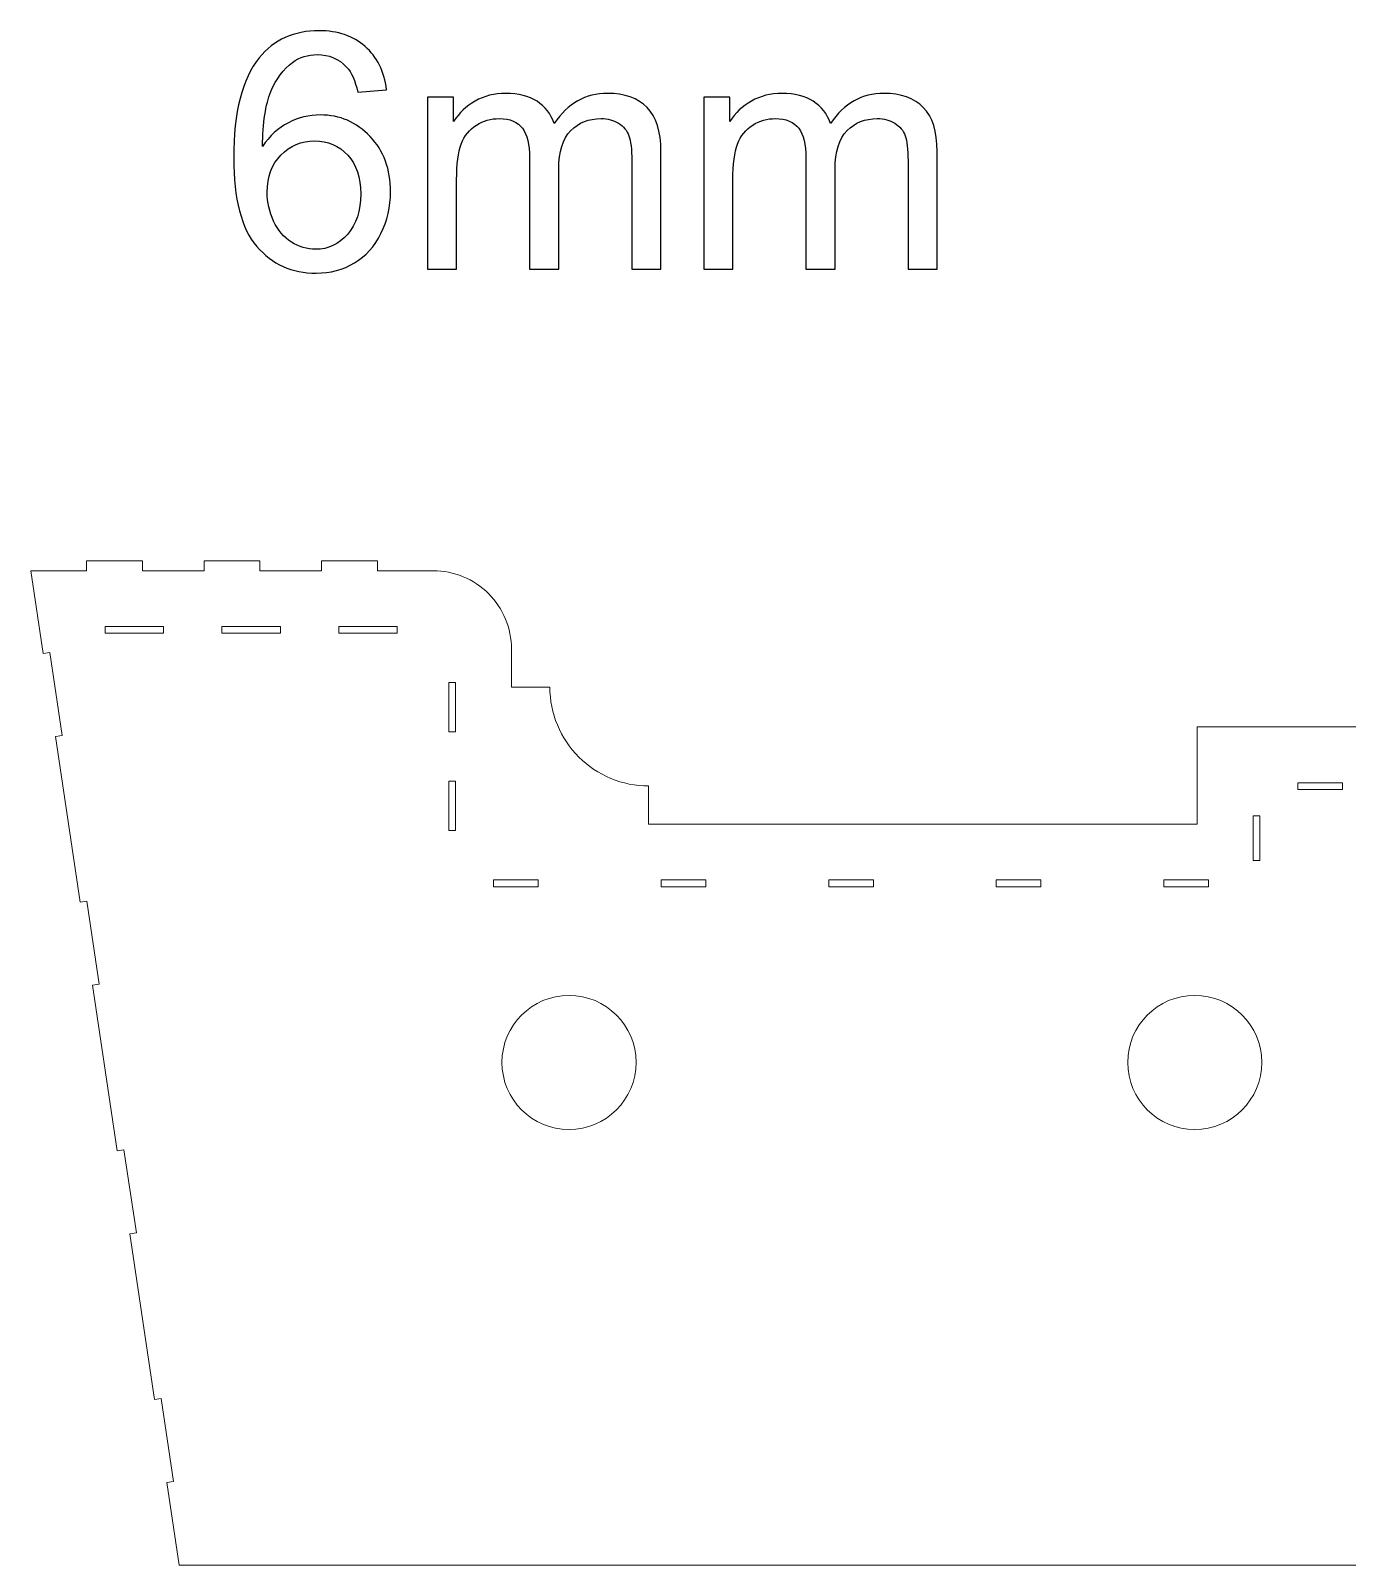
# Model space of a CAD drawing. Header units: millimetres. Extents: x -2923 to 2923, y -1165 to 1165.
# Drawn here: x -1414 to -236, y -209 to 1165 of the extents above; entities that cross this region are included whole.
import ezdxf

# ---------------------------------------------------------------- set-up
doc = ezdxf.new("R2010")
doc.units = ezdxf.units.MM
doc.header["$MEASUREMENT"] = 0
doc.layers.add('Camada 1', color=7, linetype='Continuous')

msp = doc.modelspace()

# ---------------------------------------------------------------- linework, layer by layer
at = {"layer": 'Camada 1', "color": 250}
for points, knots in [([(-1095.9441, 1111.7613), (-1095.9441, 1111.7613), (-1121.767, 1109.6836), (-1121.767, 1109.6836), (-1121.767, 1109.6836), (-1124.0921, 1119.9237), (-1127.4065, 1127.3936), (-1131.7103, 1132.0437), (-1131.7103, 1132.0437), (-1138.7844, 1139.5135), (-1147.5405, 1143.2237), (-1157.929, 1143.2237), (-1157.929, 1143.2237), (-1166.2893, 1143.2237), (-1173.7096, 1140.8986), (-1180.0912, 1136.2485), (-1180.0912, 1136.2485), (-1188.3031, 1130.2628), (-1194.734, 1121.5562), (-1199.5326, 1110.0794), (-1199.5326, 1110.0794), (-1204.2816, 1098.553), (-1206.755, 1082.1787), (-1206.9529, 1060.9565), (-1206.9529, 1060.9565), (-1200.6703, 1070.504), (-1192.9532, 1077.6276), (-1183.8508, 1082.2282), (-1183.8508, 1082.2282), (-1174.7485, 1086.8783), (-1165.2504, 1089.2034), (-1155.2576, 1089.2034), (-1155.2576, 1089.2034), (-1137.8445, 1089.2034), (-1123.0038, 1082.7724), (-1110.7354, 1069.9599), (-1110.7354, 1069.9599), (-1098.5165, 1057.1474), (-1092.3823, 1040.6246), (-1092.3823, 1020.2928), (-1092.3823, 1020.2928), (-1092.3823, 1006.9361), (-1095.2516, 994.5689), (-1100.99, 983.092), (-1100.99, 983.092), (-1106.7779, 971.6152), (-1114.6435, 962.8591), (-1124.7352, 956.7744), (-1124.7352, 956.7744), (-1134.7774, 950.6897), (-1146.2048, 947.6226), (-1158.9678, 947.6226), (-1158.9678, 947.6226), (-1180.6848, 947.6226), (-1198.4442, 955.6366), (-1212.1967, 971.6152), (-1212.1967, 971.6152), (-1225.8996, 987.5937), (-1232.7758, 1013.9608), (-1232.7758, 1050.6669), (-1232.7758, 1050.6669), (-1232.7758, 1091.7263), (-1225.1576, 1121.6057), (-1209.9705, 1140.2555), (-1209.9705, 1140.2555), (-1196.7128, 1156.4814), (-1178.8544, 1164.5944), (-1156.346, 1164.5944), (-1156.346, 1164.5944), (-1139.6254, 1164.5944), (-1125.873, 1159.8948), (-1115.1876, 1150.5451), (-1115.1876, 1150.5451), (-1104.5023, 1141.1955), (-1098.0713, 1128.284), (-1095.9441, 1111.7613)], [0, 0, 0, 0, 0.05, 0.05, 0.05, 0.05, 0.1, 0.1, 0.1, 0.1, 0.15, 0.15, 0.15, 0.15, 0.2, 0.2, 0.2, 0.2, 0.25, 0.25, 0.25, 0.25, 0.3, 0.3, 0.3, 0.3, 0.35, 0.35, 0.35, 0.35, 0.4, 0.4, 0.4, 0.4, 0.45, 0.45, 0.45, 0.45, 0.5, 0.5, 0.5, 0.5, 0.55, 0.55, 0.55, 0.55, 0.6, 0.6, 0.6, 0.6, 0.65, 0.65, 0.65, 0.65, 0.7, 0.7, 0.7, 0.7, 0.75, 0.75, 0.75, 0.75, 0.8, 0.8, 0.8, 0.8, 0.85, 0.85, 0.85, 0.85, 0.9, 0.9, 0.9, 0.9, 1, 1, 1, 1]), ([(-1059.3864, 951.1844), (-1059.3864, 951.1844), (-1059.3864, 1105.2314), (-1059.3864, 1105.2314), (-1059.3864, 1105.2314), (-1059.3864, 1105.2314), (-1035.938, 1105.2314), (-1035.938, 1105.2314), (-1035.938, 1105.2314), (-1035.938, 1105.2314), (-1035.938, 1083.4649), (-1035.938, 1083.4649), (-1035.938, 1083.4649), (-1031.1395, 1090.9843), (-1024.7085, 1097.069), (-1016.6945, 1101.6201), (-1016.6945, 1101.6201), (-1008.6805, 1106.2208), (-999.5782, 1108.4963), (-989.3381, 1108.4963), (-989.3381, 1108.4963), (-977.9602, 1108.4963), (-968.6105, 1106.1218), (-961.3385, 1101.4223), (-961.3385, 1101.4223), (-954.0666, 1096.6732), (-948.9218, 1090.0938), (-945.9536, 1081.5851), (-945.9536, 1081.5851), (-933.6853, 1099.5424), (-917.8057, 1108.4963), (-898.2159, 1108.4963), (-898.2159, 1108.4963), (-882.8804, 1108.4963), (-871.0573, 1104.2915), (-862.8454, 1095.8322), (-862.8454, 1095.8322), (-854.5841, 1087.373), (-850.4287, 1074.3626), (-850.4287, 1056.8011), (-850.4287, 1056.8011), (-850.4287, 1056.8011), (-850.4287, 951.1844), (-850.4287, 951.1844), (-850.4287, 951.1844), (-850.4287, 951.1844), (-876.5484, 951.1844), (-876.5484, 951.1844), (-876.5484, 951.1844), (-876.5484, 951.1844), (-876.5484, 1048.144), (-876.5484, 1048.144), (-876.5484, 1048.144), (-876.5484, 1058.5325), (-877.4388, 1066.0518), (-879.1208, 1070.6524), (-879.1208, 1070.6524), (-880.8027, 1075.2531), (-883.8698, 1078.9138), (-888.3715, 1081.7335), (-888.3715, 1081.7335), (-892.8237, 1084.5533), (-898.0675, 1085.9384), (-904.0532, 1085.9384), (-904.0532, 1085.9384), (-914.9364, 1085.9384), (-923.9398, 1082.3272), (-931.1129, 1075.1541), (-931.1129, 1075.1541), (-938.2859, 1067.9316), (-941.8477, 1056.4053), (-941.8477, 1040.5752), (-941.8477, 1040.5752), (-941.8477, 1040.5752), (-941.8477, 951.1844), (-941.8477, 951.1844), (-941.8477, 951.1844), (-941.8477, 951.1844), (-967.9674, 951.1844), (-967.9674, 951.1844), (-967.9674, 951.1844), (-967.9674, 951.1844), (-967.9674, 1051.1616), (-967.9674, 1051.1616), (-967.9674, 1051.1616), (-967.9674, 1062.7374), (-970.0946, 1071.4439), (-974.3489, 1077.2318), (-974.3489, 1077.2318), (-978.6033, 1083.0197), (-985.5784, 1085.9384), (-995.2249, 1085.9384), (-995.2249, 1085.9384), (-1002.5463, 1085.9384), (-1009.3236, 1084.0091), (-1015.5567, 1080.1505), (-1015.5567, 1080.1505), (-1021.7898, 1076.2919), (-1026.2915, 1070.6524), (-1029.1113, 1063.1826), (-1029.1113, 1063.1826), (-1031.8816, 1055.7622), (-1033.2667, 1045.0274), (-1033.2667, 1031.0276), (-1033.2667, 1031.0276), (-1033.2667, 1031.0276), (-1033.2667, 951.1844), (-1033.2667, 951.1844), (-1033.2667, 951.1844), (-1033.2667, 951.1844), (-1059.3864, 951.1844), (-1059.3864, 951.1844)], [0, 0, 0, 0, 0.034482759, 0.034482759, 0.034482759, 0.034482759, 0.068965517, 0.068965517, 0.068965517, 0.068965517, 0.103448276, 0.103448276, 0.103448276, 0.103448276, 0.137931034, 0.137931034, 0.137931034, 0.137931034, 0.172413793, 0.172413793, 0.172413793, 0.172413793, 0.206896552, 0.206896552, 0.206896552, 0.206896552, 0.24137931, 0.24137931, 0.24137931, 0.24137931, 0.275862069, 0.275862069, 0.275862069, 0.275862069, 0.310344828, 0.310344828, 0.310344828, 0.310344828, 0.344827586, 0.344827586, 0.344827586, 0.344827586, 0.379310345, 0.379310345, 0.379310345, 0.379310345, 0.413793103, 0.413793103, 0.413793103, 0.413793103, 0.448275862, 0.448275862, 0.448275862, 0.448275862, 0.482758621, 0.482758621, 0.482758621, 0.482758621, 0.517241379, 0.517241379, 0.517241379, 0.517241379, 0.551724138, 0.551724138, 0.551724138, 0.551724138, 0.586206897, 0.586206897, 0.586206897, 0.586206897, 0.620689655, 0.620689655, 0.620689655, 0.620689655, 0.655172414, 0.655172414, 0.655172414, 0.655172414, 0.689655172, 0.689655172, 0.689655172, 0.689655172, 0.724137931, 0.724137931, 0.724137931, 0.724137931, 0.75862069, 0.75862069, 0.75862069, 0.75862069, 0.793103448, 0.793103448, 0.793103448, 0.793103448, 0.827586207, 0.827586207, 0.827586207, 0.827586207, 0.862068966, 0.862068966, 0.862068966, 0.862068966, 0.896551724, 0.896551724, 0.896551724, 0.896551724, 0.931034483, 0.931034483, 0.931034483, 0.931034483, 1, 1, 1, 1]), ([(-812.1395, 951.1844), (-812.1395, 951.1844), (-812.1395, 1105.2314), (-812.1395, 1105.2314), (-812.1395, 1105.2314), (-812.1395, 1105.2314), (-788.6911, 1105.2314), (-788.6911, 1105.2314), (-788.6911, 1105.2314), (-788.6911, 1105.2314), (-788.6911, 1083.4649), (-788.6911, 1083.4649), (-788.6911, 1083.4649), (-783.8926, 1090.9843), (-777.4616, 1097.069), (-769.4476, 1101.6201), (-769.4476, 1101.6201), (-761.4336, 1106.2208), (-752.3313, 1108.4963), (-742.0912, 1108.4963), (-742.0912, 1108.4963), (-730.7133, 1108.4963), (-721.3636, 1106.1218), (-714.0916, 1101.4223), (-714.0916, 1101.4223), (-706.8197, 1096.6732), (-701.6749, 1090.0938), (-698.7067, 1081.5851), (-698.7067, 1081.5851), (-686.4384, 1099.5424), (-670.5588, 1108.4963), (-650.969, 1108.4963), (-650.969, 1108.4963), (-635.6335, 1108.4963), (-623.8104, 1104.2915), (-615.5985, 1095.8322), (-615.5985, 1095.8322), (-607.3372, 1087.373), (-603.1818, 1074.3626), (-603.1818, 1056.8011), (-603.1818, 1056.8011), (-603.1818, 1056.8011), (-603.1818, 951.1844), (-603.1818, 951.1844), (-603.1818, 951.1844), (-603.1818, 951.1844), (-629.3015, 951.1844), (-629.3015, 951.1844), (-629.3015, 951.1844), (-629.3015, 951.1844), (-629.3015, 1048.144), (-629.3015, 1048.144), (-629.3015, 1048.144), (-629.3015, 1058.5325), (-630.1919, 1066.0518), (-631.8739, 1070.6524), (-631.8739, 1070.6524), (-633.5558, 1075.2531), (-636.6229, 1078.9138), (-641.1246, 1081.7335), (-641.1246, 1081.7335), (-645.5768, 1084.5533), (-650.8206, 1085.9384), (-656.8063, 1085.9384), (-656.8063, 1085.9384), (-667.6895, 1085.9384), (-676.6929, 1082.3272), (-683.866, 1075.1541), (-683.866, 1075.1541), (-691.039, 1067.9316), (-694.6008, 1056.4053), (-694.6008, 1040.5752), (-694.6008, 1040.5752), (-694.6008, 1040.5752), (-694.6008, 951.1844), (-694.6008, 951.1844), (-694.6008, 951.1844), (-694.6008, 951.1844), (-720.7205, 951.1844), (-720.7205, 951.1844), (-720.7205, 951.1844), (-720.7205, 951.1844), (-720.7205, 1051.1616), (-720.7205, 1051.1616), (-720.7205, 1051.1616), (-720.7205, 1062.7374), (-722.8477, 1071.4439), (-727.102, 1077.2318), (-727.102, 1077.2318), (-731.3564, 1083.0197), (-738.3315, 1085.9384), (-747.978, 1085.9384), (-747.978, 1085.9384), (-755.2994, 1085.9384), (-762.0767, 1084.0091), (-768.3098, 1080.1505), (-768.3098, 1080.1505), (-774.5429, 1076.2919), (-779.0446, 1070.6524), (-781.8644, 1063.1826), (-781.8644, 1063.1826), (-784.6347, 1055.7622), (-786.0198, 1045.0274), (-786.0198, 1031.0276), (-786.0198, 1031.0276), (-786.0198, 1031.0276), (-786.0198, 951.1844), (-786.0198, 951.1844), (-786.0198, 951.1844), (-786.0198, 951.1844), (-812.1395, 951.1844), (-812.1395, 951.1844)], [0, 0, 0, 0, 0.034482759, 0.034482759, 0.034482759, 0.034482759, 0.068965517, 0.068965517, 0.068965517, 0.068965517, 0.103448276, 0.103448276, 0.103448276, 0.103448276, 0.137931034, 0.137931034, 0.137931034, 0.137931034, 0.172413793, 0.172413793, 0.172413793, 0.172413793, 0.206896552, 0.206896552, 0.206896552, 0.206896552, 0.24137931, 0.24137931, 0.24137931, 0.24137931, 0.275862069, 0.275862069, 0.275862069, 0.275862069, 0.310344828, 0.310344828, 0.310344828, 0.310344828, 0.344827586, 0.344827586, 0.344827586, 0.344827586, 0.379310345, 0.379310345, 0.379310345, 0.379310345, 0.413793103, 0.413793103, 0.413793103, 0.413793103, 0.448275862, 0.448275862, 0.448275862, 0.448275862, 0.482758621, 0.482758621, 0.482758621, 0.482758621, 0.517241379, 0.517241379, 0.517241379, 0.517241379, 0.551724138, 0.551724138, 0.551724138, 0.551724138, 0.586206897, 0.586206897, 0.586206897, 0.586206897, 0.620689655, 0.620689655, 0.620689655, 0.620689655, 0.655172414, 0.655172414, 0.655172414, 0.655172414, 0.689655172, 0.689655172, 0.689655172, 0.689655172, 0.724137931, 0.724137931, 0.724137931, 0.724137931, 0.75862069, 0.75862069, 0.75862069, 0.75862069, 0.793103448, 0.793103448, 0.793103448, 0.793103448, 0.827586207, 0.827586207, 0.827586207, 0.827586207, 0.862068966, 0.862068966, 0.862068966, 0.862068966, 0.896551724, 0.896551724, 0.896551724, 0.896551724, 0.931034483, 0.931034483, 0.931034483, 0.931034483, 1, 1, 1, 1]), ([(-1202.7975, 1020.0455), (-1202.7975, 1011.0421), (-1200.8682, 1002.4345), (-1197.0591, 994.2226), (-1197.0591, 994.2226), (-1193.25, 986.0107), (-1187.9073, 979.7776), (-1181.13, 975.4738), (-1181.13, 975.4738), (-1174.3033, 971.1699), (-1167.0808, 968.9933), (-1159.4131, 968.9933), (-1159.4131, 968.9933), (-1148.2825, 968.9933), (-1138.7844, 973.4455), (-1130.9188, 982.35), (-1130.9188, 982.35), (-1123.0532, 991.2544), (-1119.0957, 1003.3249), (-1119.0957, 1018.6109), (-1119.0957, 1018.6109), (-1119.0957, 1033.3032), (-1123.0038, 1044.879), (-1130.7704, 1053.3382), (-1130.7704, 1053.3382), (-1138.5371, 1061.7975), (-1148.4309, 1066.0518), (-1160.4519, 1066.0518), (-1160.4519, 1066.0518), (-1172.2256, 1066.0518), (-1182.2678, 1061.7975), (-1190.4797, 1053.3382), (-1190.4797, 1053.3382), (-1198.6916, 1044.879), (-1202.7975, 1033.7979), (-1202.7975, 1020.0455)], [0, 0, 0, 0, 0.1, 0.1, 0.1, 0.1, 0.2, 0.2, 0.2, 0.2, 0.3, 0.3, 0.3, 0.3, 0.4, 0.4, 0.4, 0.4, 0.5, 0.5, 0.5, 0.5, 0.6, 0.6, 0.6, 0.6, 0.7, 0.7, 0.7, 0.7, 0.8, 0.8, 0.8, 0.8, 1, 1, 1, 1])]:
    msp.add_open_spline(points, degree=3, knots=knots, dxfattribs=at)
at = {"layer": 'Camada 1', "color": 230, "lineweight": 9}
for points, knots in [([(-1281.5512, -208.6582), (-1281.5512, -208.6582), (-52.6882, -208.6582), (-52.6882, -208.6582), (-52.6882, -208.6582), (-50.813, -200.3227), (-48.9409, -192.0942), (-47.0715, -183.9712), (-47.0715, -183.9712), (-47.0715, -183.9712), (-52.7428, -182.6397), (-52.7428, -182.6397), (-52.7428, -182.6397), (-52.7428, -182.6397), (-43.6004, -143.6985), (-43.6004, -143.6985), (-43.6004, -143.6985), (-43.6004, -143.6985), (-37.9363, -145.0283), (-37.9363, -145.0283), (-37.9363, -145.0283), (-33.9067, -128.1833), (-29.8864, -111.8202), (-25.8713, -95.9232), (-25.8713, -95.9232), (-25.8713, -95.9232), (-31.5248, -94.46), (-31.5248, -94.46), (-31.5248, -94.46), (-31.5248, -94.46), (-21.5026, -55.7359), (-21.5026, -55.7359), (-21.5026, -55.7359), (-21.5026, -55.7359), (-15.8561, -57.1973), (-15.8561, -57.1973), (-15.8561, -57.1973), (-11.4046, -40.3968), (-6.9551, -24.1548), (-2.5019, -8.4498), (-2.5019, -8.4498), (-2.5019, -8.4498), (-8.1262, -6.8057), (-8.1262, -6.8057), (-8.1262, -6.8057), (-8.1262, -6.8057), (3.0967, 31.5876), (3.0967, 31.5876), (3.0967, 31.5876), (3.0967, 31.5876), (8.7138, 29.9456), (8.7138, 29.9456), (8.7138, 29.9456), (13.7465, 46.6557), (18.79, 62.7059), (23.8523, 78.1272), (23.8523, 78.1272), (23.8523, 78.1272), (18.2798, 80.0291), (18.2798, 80.0291), (18.2798, 80.0291), (18.2798, 80.0291), (31.2001, 117.8849), (31.2001, 117.8849), (31.2001, 117.8849), (31.2001, 117.8849), (36.7644, 115.9859), (36.7644, 115.9859), (36.7644, 115.9859), (42.6266, 132.5115), (48.523, 148.2407), (54.4659, 163.2203), (54.4659, 163.2203), (54.4659, 163.2203), (48.9945, 165.5052), (48.9945, 165.5052), (48.9945, 165.5052), (48.9945, 165.5052), (64.4085, 202.416), (64.4085, 202.416), (64.4085, 202.416), (64.4085, 202.416), (69.8671, 200.1365), (69.8671, 200.1365), (69.8671, 200.1365), (76.951, 216.2588), (84.1138, 231.4026), (91.3757, 245.6437), (91.3757, 245.6437), (91.3757, 245.6437), (86.1254, 248.5139), (86.1254, 248.5139), (86.1254, 248.5139), (86.1254, 248.5139), (105.3121, 283.6119), (105.3121, 283.6119), (105.3121, 283.6119), (105.3121, 283.6119), (110.5345, 280.757), (110.5345, 280.757), (110.5345, 280.757), (119.4877, 296.058), (128.6094, 310.1501), (137.9344, 323.1652), (137.9344, 323.1652), (137.9344, 323.1652), (137.7357, 322.9129), (137.7357, 322.9129), (137.7357, 322.9129), (137.7357, 322.9129), (133.0217, 326.6247), (133.0217, 326.6247), (133.0217, 326.6247), (133.0217, 326.6247), (157.7674, 358.0517), (157.7674, 358.0517), (157.7674, 358.0517), (157.7674, 358.0517), (162.422, 354.3866), (162.422, 354.3866), (162.422, 354.3866), (173.7523, 367.5426), (185.4011, 379.3832), (197.4239, 390.1184), (197.4239, 390.1184), (197.4239, 390.1184), (193.8074, 394.7), (193.8074, 394.7), (193.8074, 394.7), (193.8074, 394.7), (225.2045, 419.4835), (225.2045, 419.4835), (225.2045, 419.4835), (225.2045, 419.4835), (228.6953, 415.0611), (228.6953, 415.0611), (228.6953, 415.0611), (242.4147, 424.8085), (256.626, 433.4714), (271.3995, 441.3148), (271.3995, 441.3148), (271.3995, 441.3148), (269.1646, 446.0793), (269.1646, 446.0793), (269.1646, 446.0793), (269.1646, 446.0793), (305.3783, 463.0667), (305.3783, 463.0667), (305.3783, 463.0667), (305.3783, 463.0667), (307.517, 458.5073), (307.517, 458.5073), (307.517, 458.5073), (322.628, 464.9665), (338.3108, 470.861), (354.6283, 476.4267), (354.6283, 476.4267), (354.6283, 476.4267), (353.2236, 480.8784), (353.2236, 480.8784), (353.2236, 480.8784), (353.2236, 480.8784), (391.3697, 492.9149), (391.3697, 492.9149), (391.3697, 492.9149), (391.3697, 492.9149), (392.7363, 488.5836), (392.7363, 488.5836), (392.7363, 488.5836), (403.3999, 491.7888), (414.3222, 494.9369), (425.5178, 498.0831), (425.5178, 498.0831), (425.5178, 498.0831), (425.5178, 529.8202), (425.5178, 529.8202), (425.5178, 529.8202), (425.5178, 529.8202), (419.5178, 529.8202), (419.5178, 529.8202), (419.5178, 529.8202), (419.5178, 529.8202), (419.5178, 589.8202), (419.5178, 589.8202), (419.5178, 589.8202), (419.5178, 589.8202), (425.5178, 589.8202), (425.5178, 589.8202), (425.5178, 589.8202), (425.5178, 589.8202), (425.5178, 621.5575), (425.5178, 621.5575), (425.5178, 621.5575), (425.5178, 621.5575), (375.5178, 621.5575), (375.5178, 621.5575), (375.5178, 621.5575), (375.5178, 621.5575), (375.5178, 630.5575), (375.5178, 630.5575), (375.5178, 630.5575), (375.5178, 630.5575), (325.5178, 630.5575), (325.5178, 630.5575), (325.5178, 630.5575), (325.5178, 630.5575), (325.5178, 621.5575), (325.5178, 621.5575), (325.5178, 621.5575), (325.5178, 621.5575), (231.837, 621.5575), (231.837, 621.5575), (231.837, 621.5575), (231.837, 621.5575), (231.837, 630.5575), (231.837, 630.5575), (231.837, 630.5575), (231.837, 630.5575), (181.837, 630.5575), (181.837, 630.5575), (181.837, 630.5575), (181.837, 630.5575), (181.837, 621.5575), (181.837, 621.5575), (181.837, 621.5575), (181.837, 621.5575), (88.1561, 621.5575), (88.1561, 621.5575), (88.1561, 621.5575), (88.1561, 621.5575), (88.1561, 630.5575), (88.1561, 630.5575), (88.1561, 630.5575), (88.1561, 630.5575), (38.1561, 630.5575), (38.1561, 630.5575), (38.1561, 630.5575), (38.1561, 630.5575), (38.1561, 621.5575), (38.1561, 621.5575), (38.1561, 621.5575), (38.1561, 621.5575), (-11.8439, 621.557), (-11.8439, 621.557), (-11.8439, 621.557), (-11.8441, 577.3947), (-47.6449, 541.5942), (-91.8072, 541.5942), (-91.8072, 541.5942), (-91.8072, 541.5942), (-370.3802, 541.5942), (-370.3802, 541.5942), (-370.3802, 541.5942), (-370.3802, 541.5942), (-370.3802, 454.612), (-370.3802, 454.612), (-370.3802, 454.612), (-370.3802, 454.612), (-861.4472, 454.612), (-861.4472, 454.612), (-861.4472, 454.612), (-861.4472, 454.612), (-861.4472, 488.7603), (-861.4472, 488.7603), (-861.4472, 488.7603), (-884.8878, 488.7603), (-907.3683, 498.072), (-923.9432, 514.647), (-923.9432, 514.647), (-940.5182, 531.222), (-949.83, 553.7025), (-949.83, 577.1431), (-949.83, 577.1431), (-949.83, 577.1431), (-984.2142, 577.1431), (-984.2142, 577.1431), (-984.2142, 577.1431), (-984.2142, 577.1431), (-984.2142, 611.342), (-984.2142, 611.342), (-984.2142, 611.342), (-984.2142, 629.9071), (-991.5892, 647.7119), (-1004.7167, 660.8394), (-1004.7167, 660.8394), (-1017.8443, 673.967), (-1035.649, 681.3419), (-1054.2142, 681.342), (-1054.2142, 681.342), (-1054.2142, 681.342), (-1104.2142, 681.342), (-1104.2142, 681.342), (-1104.2142, 681.342), (-1104.2142, 681.342), (-1104.2142, 690.342), (-1104.2142, 690.342), (-1104.2142, 690.342), (-1104.2142, 690.342), (-1154.2142, 690.342), (-1154.2142, 690.342), (-1154.2142, 690.342), (-1154.2142, 690.342), (-1154.2142, 681.342), (-1154.2142, 681.342), (-1154.2142, 681.342), (-1154.2142, 681.342), (-1209.3482, 681.342), (-1209.3482, 681.342), (-1209.3482, 681.342), (-1209.3482, 681.342), (-1209.3482, 690.342), (-1209.3482, 690.342), (-1209.3482, 690.342), (-1209.3482, 690.342), (-1259.3482, 690.342), (-1259.3482, 690.342), (-1259.3482, 690.342), (-1259.3482, 690.342), (-1259.3482, 681.342), (-1259.3482, 681.342), (-1259.3482, 681.342), (-1259.3482, 681.342), (-1314.4822, 681.342), (-1314.4822, 681.342), (-1314.4822, 681.342), (-1314.4822, 681.342), (-1314.4822, 690.342), (-1314.4822, 690.342), (-1314.4822, 690.342), (-1314.4822, 690.342), (-1364.4822, 690.342), (-1364.4822, 690.342), (-1364.4822, 690.342), (-1364.4822, 690.342), (-1364.4822, 681.342), (-1364.4822, 681.342), (-1364.4822, 681.342), (-1364.4822, 681.342), (-1414.4822, 681.342), (-1414.4822, 681.342), (-1414.4822, 681.342), (-1414.4822, 681.342), (-1403.4046, 607.1753), (-1403.4046, 607.1753), (-1403.4046, 607.1753), (-1403.4046, 607.1753), (-1397.4704, 608.0616), (-1397.4704, 608.0616), (-1397.4704, 608.0616), (-1397.4704, 608.0616), (-1386.3929, 533.8949), (-1386.3929, 533.8949), (-1386.3929, 533.8949), (-1386.3929, 533.8949), (-1392.327, 533.0086), (-1392.327, 533.0086), (-1392.327, 533.0086), (-1392.327, 533.0086), (-1370.1719, 384.6753), (-1370.1719, 384.6753), (-1370.1719, 384.6753), (-1370.1719, 384.6753), (-1364.2377, 385.5616), (-1364.2377, 385.5616), (-1364.2377, 385.5616), (-1364.2377, 385.5616), (-1353.1601, 311.3949), (-1353.1601, 311.3949), (-1353.1601, 311.3949), (-1353.1601, 311.3949), (-1359.0943, 310.5086), (-1359.0943, 310.5086), (-1359.0943, 310.5086), (-1359.0943, 310.5086), (-1336.9391, 162.1752), (-1336.9391, 162.1752), (-1336.9391, 162.1752), (-1336.9391, 162.1752), (-1331.0049, 163.0616), (-1331.0049, 163.0616), (-1331.0049, 163.0616), (-1331.0049, 163.0616), (-1319.9274, 88.8949), (-1319.9274, 88.8949), (-1319.9274, 88.8949), (-1319.9274, 88.8949), (-1325.8615, 88.0085), (-1325.8615, 88.0085), (-1325.8615, 88.0085), (-1325.8615, 88.0085), (-1303.7064, -60.3248), (-1303.7064, -60.3248), (-1303.7064, -60.3248), (-1303.7064, -60.3248), (-1297.7722, -59.4385), (-1297.7722, -59.4385), (-1297.7722, -59.4385), (-1297.7722, -59.4385), (-1286.6946, -133.6051), (-1286.6946, -133.6051), (-1286.6946, -133.6051), (-1286.6946, -133.6051), (-1292.6288, -134.4915), (-1292.6288, -134.4915), (-1292.6288, -134.4915), (-1292.6288, -134.4915), (-1281.5512, -208.6582), (-1281.5512, -208.6582)], [0, 0, 0, 0, 0.009708738, 0.009708738, 0.009708738, 0.009708738, 0.019417476, 0.019417476, 0.019417476, 0.019417476, 0.029126214, 0.029126214, 0.029126214, 0.029126214, 0.038834951, 0.038834951, 0.038834951, 0.038834951, 0.048543689, 0.048543689, 0.048543689, 0.048543689, 0.058252427, 0.058252427, 0.058252427, 0.058252427, 0.067961165, 0.067961165, 0.067961165, 0.067961165, 0.077669903, 0.077669903, 0.077669903, 0.077669903, 0.087378641, 0.087378641, 0.087378641, 0.087378641, 0.097087379, 0.097087379, 0.097087379, 0.097087379, 0.106796117, 0.106796117, 0.106796117, 0.106796117, 0.116504854, 0.116504854, 0.116504854, 0.116504854, 0.126213592, 0.126213592, 0.126213592, 0.126213592, 0.13592233, 0.13592233, 0.13592233, 0.13592233, 0.145631068, 0.145631068, 0.145631068, 0.145631068, 0.155339806, 0.155339806, 0.155339806, 0.155339806, 0.165048544, 0.165048544, 0.165048544, 0.165048544, 0.174757282, 0.174757282, 0.174757282, 0.174757282, 0.184466019, 0.184466019, 0.184466019, 0.184466019, 0.194174757, 0.194174757, 0.194174757, 0.194174757, 0.203883495, 0.203883495, 0.203883495, 0.203883495, 0.213592233, 0.213592233, 0.213592233, 0.213592233, 0.223300971, 0.223300971, 0.223300971, 0.223300971, 0.233009709, 0.233009709, 0.233009709, 0.233009709, 0.242718447, 0.242718447, 0.242718447, 0.242718447, 0.252427184, 0.252427184, 0.252427184, 0.252427184, 0.262135922, 0.262135922, 0.262135922, 0.262135922, 0.27184466, 0.27184466, 0.27184466, 0.27184466, 0.281553398, 0.281553398, 0.281553398, 0.281553398, 0.291262136, 0.291262136, 0.291262136, 0.291262136, 0.300970874, 0.300970874, 0.300970874, 0.300970874, 0.310679612, 0.310679612, 0.310679612, 0.310679612, 0.32038835, 0.32038835, 0.32038835, 0.32038835, 0.330097087, 0.330097087, 0.330097087, 0.330097087, 0.339805825, 0.339805825, 0.339805825, 0.339805825, 0.349514563, 0.349514563, 0.349514563, 0.349514563, 0.359223301, 0.359223301, 0.359223301, 0.359223301, 0.368932039, 0.368932039, 0.368932039, 0.368932039, 0.378640777, 0.378640777, 0.378640777, 0.378640777, 0.388349515, 0.388349515, 0.388349515, 0.388349515, 0.398058252, 0.398058252, 0.398058252, 0.398058252, 0.40776699, 0.40776699, 0.40776699, 0.40776699, 0.417475728, 0.417475728, 0.417475728, 0.417475728, 0.427184466, 0.427184466, 0.427184466, 0.427184466, 0.436893204, 0.436893204, 0.436893204, 0.436893204, 0.446601942, 0.446601942, 0.446601942, 0.446601942, 0.45631068, 0.45631068, 0.45631068, 0.45631068, 0.466019417, 0.466019417, 0.466019417, 0.466019417, 0.475728155, 0.475728155, 0.475728155, 0.475728155, 0.485436893, 0.485436893, 0.485436893, 0.485436893, 0.495145631, 0.495145631, 0.495145631, 0.495145631, 0.504854369, 0.504854369, 0.504854369, 0.504854369, 0.514563107, 0.514563107, 0.514563107, 0.514563107, 0.524271845, 0.524271845, 0.524271845, 0.524271845, 0.533980583, 0.533980583, 0.533980583, 0.533980583, 0.54368932, 0.54368932, 0.54368932, 0.54368932, 0.553398058, 0.553398058, 0.553398058, 0.553398058, 0.563106796, 0.563106796, 0.563106796, 0.563106796, 0.572815534, 0.572815534, 0.572815534, 0.572815534, 0.582524272, 0.582524272, 0.582524272, 0.582524272, 0.59223301, 0.59223301, 0.59223301, 0.59223301, 0.601941748, 0.601941748, 0.601941748, 0.601941748, 0.611650485, 0.611650485, 0.611650485, 0.611650485, 0.621359223, 0.621359223, 0.621359223, 0.621359223, 0.631067961, 0.631067961, 0.631067961, 0.631067961, 0.640776699, 0.640776699, 0.640776699, 0.640776699, 0.650485437, 0.650485437, 0.650485437, 0.650485437, 0.660194175, 0.660194175, 0.660194175, 0.660194175, 0.669902913, 0.669902913, 0.669902913, 0.669902913, 0.67961165, 0.67961165, 0.67961165, 0.67961165, 0.689320388, 0.689320388, 0.689320388, 0.689320388, 0.699029126, 0.699029126, 0.699029126, 0.699029126, 0.708737864, 0.708737864, 0.708737864, 0.708737864, 0.718446602, 0.718446602, 0.718446602, 0.718446602, 0.72815534, 0.72815534, 0.72815534, 0.72815534, 0.737864078, 0.737864078, 0.737864078, 0.737864078, 0.747572816, 0.747572816, 0.747572816, 0.747572816, 0.757281553, 0.757281553, 0.757281553, 0.757281553, 0.766990291, 0.766990291, 0.766990291, 0.766990291, 0.776699029, 0.776699029, 0.776699029, 0.776699029, 0.786407767, 0.786407767, 0.786407767, 0.786407767, 0.796116505, 0.796116505, 0.796116505, 0.796116505, 0.805825243, 0.805825243, 0.805825243, 0.805825243, 0.815533981, 0.815533981, 0.815533981, 0.815533981, 0.825242718, 0.825242718, 0.825242718, 0.825242718, 0.834951456, 0.834951456, 0.834951456, 0.834951456, 0.844660194, 0.844660194, 0.844660194, 0.844660194, 0.854368932, 0.854368932, 0.854368932, 0.854368932, 0.86407767, 0.86407767, 0.86407767, 0.86407767, 0.873786408, 0.873786408, 0.873786408, 0.873786408, 0.883495146, 0.883495146, 0.883495146, 0.883495146, 0.893203883, 0.893203883, 0.893203883, 0.893203883, 0.902912621, 0.902912621, 0.902912621, 0.902912621, 0.912621359, 0.912621359, 0.912621359, 0.912621359, 0.922330097, 0.922330097, 0.922330097, 0.922330097, 0.932038835, 0.932038835, 0.932038835, 0.932038835, 0.941747573, 0.941747573, 0.941747573, 0.941747573, 0.951456311, 0.951456311, 0.951456311, 0.951456311, 0.961165049, 0.961165049, 0.961165049, 0.961165049, 0.970873786, 0.970873786, 0.970873786, 0.970873786, 0.980582524, 0.980582524, 0.980582524, 0.980582524, 1, 1, 1, 1]), ([(-1295.5265, 625.342), (-1295.5265, 625.342), (-1347.789, 625.342), (-1347.789, 625.342), (-1347.789, 625.342), (-1347.789, 625.342), (-1347.789, 631.342), (-1347.789, 631.342), (-1347.789, 631.342), (-1347.789, 631.342), (-1295.5265, 631.342), (-1295.5265, 631.342), (-1295.5265, 631.342), (-1295.5265, 631.342), (-1295.5265, 625.342), (-1295.5265, 625.342)], [0, 0, 0, 0, 0.2, 0.2, 0.2, 0.2, 0.4, 0.4, 0.4, 0.4, 0.6, 0.6, 0.6, 0.6, 1, 1, 1, 1]), ([(-1191.0016, 625.342), (-1191.0016, 625.342), (-1243.2641, 625.342), (-1243.2641, 625.342), (-1243.2641, 625.342), (-1243.2641, 625.342), (-1243.2641, 631.342), (-1243.2641, 631.342), (-1243.2641, 631.342), (-1243.2641, 631.342), (-1191.0016, 631.342), (-1191.0016, 631.342), (-1191.0016, 631.342), (-1191.0016, 631.342), (-1191.0016, 625.342), (-1191.0016, 625.342)], [0, 0, 0, 0, 0.2, 0.2, 0.2, 0.2, 0.4, 0.4, 0.4, 0.4, 0.6, 0.6, 0.6, 0.6, 1, 1, 1, 1]), ([(-1086.4767, 625.342), (-1086.4767, 625.342), (-1138.7391, 625.342), (-1138.7391, 625.342), (-1138.7391, 625.342), (-1138.7391, 625.342), (-1138.7391, 631.342), (-1138.7391, 631.342), (-1138.7391, 631.342), (-1138.7391, 631.342), (-1086.4767, 631.342), (-1086.4767, 631.342), (-1086.4767, 631.342), (-1086.4767, 631.342), (-1086.4767, 625.342), (-1086.4767, 625.342)], [0, 0, 0, 0, 0.2, 0.2, 0.2, 0.2, 0.4, 0.4, 0.4, 0.4, 0.6, 0.6, 0.6, 0.6, 1, 1, 1, 1]), ([(-1034.2142, 581.196), (-1034.2142, 581.196), (-1034.2142, 537.05), (-1034.2142, 537.05), (-1034.2142, 537.05), (-1034.2142, 537.05), (-1040.2142, 537.05), (-1040.2142, 537.05), (-1040.2142, 537.05), (-1040.2142, 537.05), (-1040.2142, 581.196), (-1040.2142, 581.196), (-1040.2142, 581.196), (-1040.2142, 581.196), (-1034.2142, 581.196), (-1034.2142, 581.196)], [0, 0, 0, 0, 0.2, 0.2, 0.2, 0.2, 0.4, 0.4, 0.4, 0.4, 0.6, 0.6, 0.6, 0.6, 1, 1, 1, 1]), ([(-1034.2142, 492.904), (-1034.2142, 492.904), (-1034.2142, 448.758), (-1034.2142, 448.758), (-1034.2142, 448.758), (-1034.2142, 448.758), (-1040.2142, 448.758), (-1040.2142, 448.758), (-1040.2142, 448.758), (-1040.2142, 448.758), (-1040.2142, 492.904), (-1040.2142, 492.904), (-1040.2142, 492.904), (-1040.2142, 492.904), (-1034.2142, 492.904), (-1034.2142, 492.904)], [0, 0, 0, 0, 0.2, 0.2, 0.2, 0.2, 0.4, 0.4, 0.4, 0.4, 0.6, 0.6, 0.6, 0.6, 1, 1, 1, 1]), ([(-240.3802, 485.5942), (-240.3802, 485.5942), (-280.3802, 485.5942), (-280.3802, 485.5942), (-280.3802, 485.5942), (-280.3802, 485.5942), (-280.3802, 491.5942), (-280.3802, 491.5942), (-280.3802, 491.5942), (-280.3802, 491.5942), (-240.3802, 491.5942), (-240.3802, 491.5942), (-240.3802, 491.5942), (-240.3802, 491.5942), (-240.3802, 485.5942), (-240.3802, 485.5942)], [0, 0, 0, 0, 0.2, 0.2, 0.2, 0.2, 0.4, 0.4, 0.4, 0.4, 0.6, 0.6, 0.6, 0.6, 1, 1, 1, 1]), ([(-320.3802, 422.1031), (-320.3802, 422.1031), (-320.3802, 462.1031), (-320.3802, 462.1031), (-320.3802, 462.1031), (-320.3802, 462.1031), (-314.3802, 462.1031), (-314.3802, 462.1031), (-314.3802, 462.1031), (-314.3802, 462.1031), (-314.3802, 422.1031), (-314.3802, 422.1031), (-314.3802, 422.1031), (-314.3802, 422.1031), (-320.3802, 422.1031), (-320.3802, 422.1031)], [0, 0, 0, 0, 0.2, 0.2, 0.2, 0.2, 0.4, 0.4, 0.4, 0.4, 0.6, 0.6, 0.6, 0.6, 1, 1, 1, 1]), ([(-960.2142, 398.612), (-960.2142, 398.612), (-1000.2142, 398.612), (-1000.2142, 398.612), (-1000.2142, 398.612), (-1000.2142, 398.612), (-1000.2142, 404.612), (-1000.2142, 404.612), (-1000.2142, 404.612), (-1000.2142, 404.612), (-960.2142, 404.612), (-960.2142, 404.612), (-960.2142, 404.612), (-960.2142, 404.612), (-960.2142, 398.612), (-960.2142, 398.612)], [0, 0, 0, 0, 0.2, 0.2, 0.2, 0.2, 0.4, 0.4, 0.4, 0.4, 0.6, 0.6, 0.6, 0.6, 1, 1, 1, 1]), ([(-810.2557, 398.612), (-810.2557, 398.612), (-850.2557, 398.612), (-850.2557, 398.612), (-850.2557, 398.612), (-850.2557, 398.612), (-850.2557, 404.612), (-850.2557, 404.612), (-850.2557, 404.612), (-850.2557, 404.612), (-810.2557, 404.612), (-810.2557, 404.612), (-810.2557, 404.612), (-810.2557, 404.612), (-810.2557, 398.612), (-810.2557, 398.612)], [0, 0, 0, 0, 0.2, 0.2, 0.2, 0.2, 0.4, 0.4, 0.4, 0.4, 0.6, 0.6, 0.6, 0.6, 1, 1, 1, 1]), ([(-660.2972, 398.612), (-660.2972, 398.612), (-700.2972, 398.612), (-700.2972, 398.612), (-700.2972, 398.612), (-700.2972, 398.612), (-700.2972, 404.612), (-700.2972, 404.612), (-700.2972, 404.612), (-700.2972, 404.612), (-660.2972, 404.612), (-660.2972, 404.612), (-660.2972, 404.612), (-660.2972, 404.612), (-660.2972, 398.612), (-660.2972, 398.612)], [0, 0, 0, 0, 0.2, 0.2, 0.2, 0.2, 0.4, 0.4, 0.4, 0.4, 0.6, 0.6, 0.6, 0.6, 1, 1, 1, 1]), ([(-510.3387, 398.612), (-510.3387, 398.612), (-550.3387, 398.612), (-550.3387, 398.612), (-550.3387, 398.612), (-550.3387, 398.612), (-550.3387, 404.612), (-550.3387, 404.612), (-550.3387, 404.612), (-550.3387, 404.612), (-510.3387, 404.612), (-510.3387, 404.612), (-510.3387, 404.612), (-510.3387, 404.612), (-510.3387, 398.612), (-510.3387, 398.612)], [0, 0, 0, 0, 0.2, 0.2, 0.2, 0.2, 0.4, 0.4, 0.4, 0.4, 0.6, 0.6, 0.6, 0.6, 1, 1, 1, 1]), ([(-360.3802, 398.612), (-360.3802, 398.612), (-400.3802, 398.612), (-400.3802, 398.612), (-400.3802, 398.612), (-400.3802, 398.612), (-400.3802, 404.612), (-400.3802, 404.612), (-400.3802, 404.612), (-400.3802, 404.612), (-360.3802, 404.612), (-360.3802, 404.612), (-360.3802, 404.612), (-360.3802, 404.612), (-360.3802, 398.612), (-360.3802, 398.612)], [0, 0, 0, 0, 0.2, 0.2, 0.2, 0.2, 0.4, 0.4, 0.4, 0.4, 0.6, 0.6, 0.6, 0.6, 1, 1, 1, 1]), ([(-932.6881, 301.3418), (-899.5511, 301.3418), (-872.6882, 274.4789), (-872.6882, 241.3415), (-872.6882, 241.3415), (-872.6884, 208.2045), (-899.5514, 181.3417), (-932.6884, 181.3419), (-932.6884, 181.3419), (-965.8255, 181.342), (-992.6883, 208.205), (-992.6882, 241.342), (-992.6882, 241.342), (-992.6881, 274.4791), (-965.8252, 301.3419), (-932.6881, 301.3418)], [0, 0, 0, 0, 0.2, 0.2, 0.2, 0.2, 0.4, 0.4, 0.4, 0.4, 0.6, 0.6, 0.6, 0.6, 1, 1, 1, 1]), ([(-372.6884, 181.3419), (-405.8255, 181.342), (-432.6883, 208.205), (-432.6882, 241.342), (-432.6882, 241.342), (-432.6881, 274.4791), (-405.8252, 301.3419), (-372.6881, 301.3418), (-372.6881, 301.3418), (-339.5511, 301.3418), (-312.6882, 274.4789), (-312.6882, 241.3415), (-312.6882, 241.3415), (-312.6884, 208.2045), (-339.5514, 181.3417), (-372.6884, 181.3419)], [0, 0, 0, 0, 0.2, 0.2, 0.2, 0.2, 0.4, 0.4, 0.4, 0.4, 0.6, 0.6, 0.6, 0.6, 1, 1, 1, 1])]:
    msp.add_open_spline(points, degree=3, knots=knots, dxfattribs=at)

doc.saveas('drawing.dxf')
